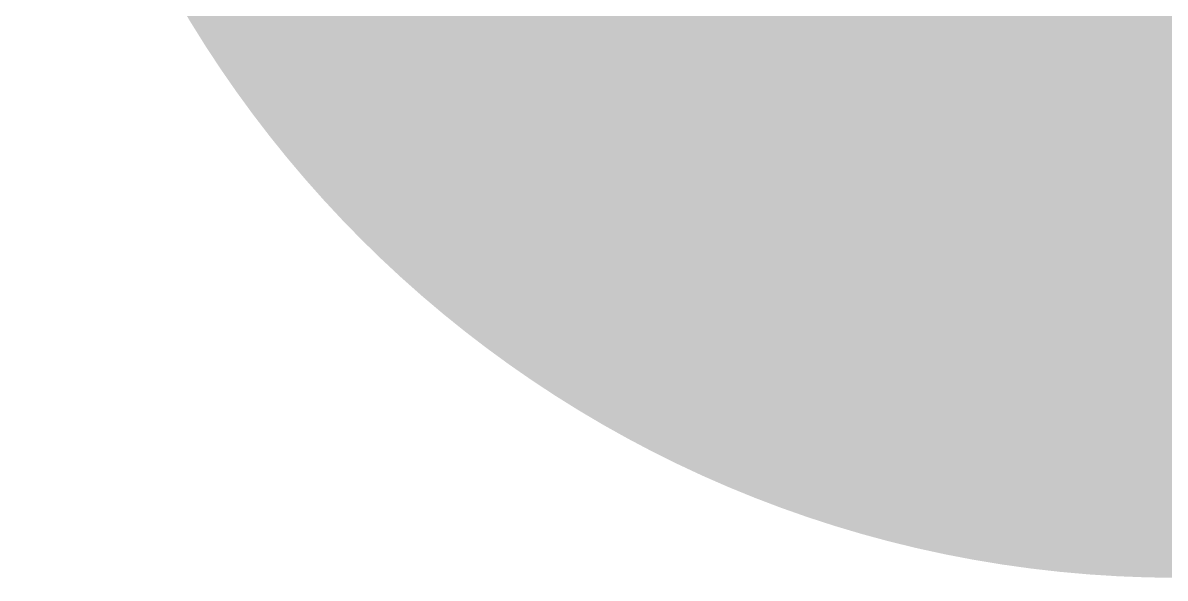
# Model space of a CAD drawing. Header units: inches. Extents: x -3 to 191, y -18 to 93.
# Drawn here: x 104.8499 to 105.1467, y 49.5569 to 49.7012 of the extents above; entities that cross this region are included whole.
import ezdxf

# ---------------------------------------------------------------- set-up
doc = ezdxf.new("R2010")
doc.units = ezdxf.units.IN
for name, color, linetype in [('Bottom Layer', 5, 'Continuous'), ('GND 1', 90, 'Continuous'), ('GND 2', 156, 'Continuous'), ('PWR', 16, 'Continuous'), ('Signal L4', 76, 'Continuous'), ('Top Layer', 1, 'Continuous')]:
    doc.layers.add(name, color=color, linetype=linetype)

msp = doc.modelspace()

# ---------------------------------------------------------------- hatches: boundary and pattern name
at = {"layer": 'Bottom Layer'}
h = msp.add_hatch(color=5, dxfattribs=at)
edge = h.paths.add_edge_path()
edge.add_arc((105.15, 49.857), 0.3, 0, 360)
at = {"layer": 'GND 1'}
h = msp.add_hatch(color=90, dxfattribs=at)
edge = h.paths.add_edge_path()
edge.add_arc((105.15, 49.857), 0.3, 0, 360)
at = {"layer": 'GND 2'}
h = msp.add_hatch(color=156, dxfattribs=at)
edge = h.paths.add_edge_path()
edge.add_arc((105.15, 49.857), 0.3, 0, 360)
at = {"layer": 'PWR'}
h = msp.add_hatch(color=16, dxfattribs=at)
edge = h.paths.add_edge_path()
edge.add_arc((105.15, 49.857), 0.3, 0, 360)
at = {"layer": 'Signal L4'}
h = msp.add_hatch(color=76, dxfattribs=at)
edge = h.paths.add_edge_path()
edge.add_arc((105.15, 49.857), 0.3, 0, 360)
at = {"layer": 'Top Layer'}
h = msp.add_hatch(color=1, dxfattribs=at)
edge = h.paths.add_edge_path()
edge.add_arc((105.15, 49.857), 0.3, 0, 360)

# ---------------------------------------------------------------- linework, layer by layer
for points in [[(105.15, 49.857, 0.5, 0.5, 0), (105.15, 50.85699, 0.5, 0.5, 0)], [(105.15, 49.857, 0.5, 0.5, 0), (105.15, 49.857, 0.5, 0.5, 0)]]:
    msp.add_lwpolyline(points, format="xyseb", dxfattribs=at)
for points in [[(105.025, 49.857, 0.25, 0.25, 1), (105.27499, 49.857, 0.25, 0.25, 1)], [(105.025, 49.857, 0.25, 0.25, 1), (105.275, 49.857, 0.25, 0.25, 1)], [(105.025, 49.857, 0.25, 0.25, 1), (105.275, 49.857, 0.25, 0.25, 1)]]:
    msp.add_lwpolyline(points, format="xyseb", close=True, dxfattribs=at)

doc.saveas('drawing.dxf')
